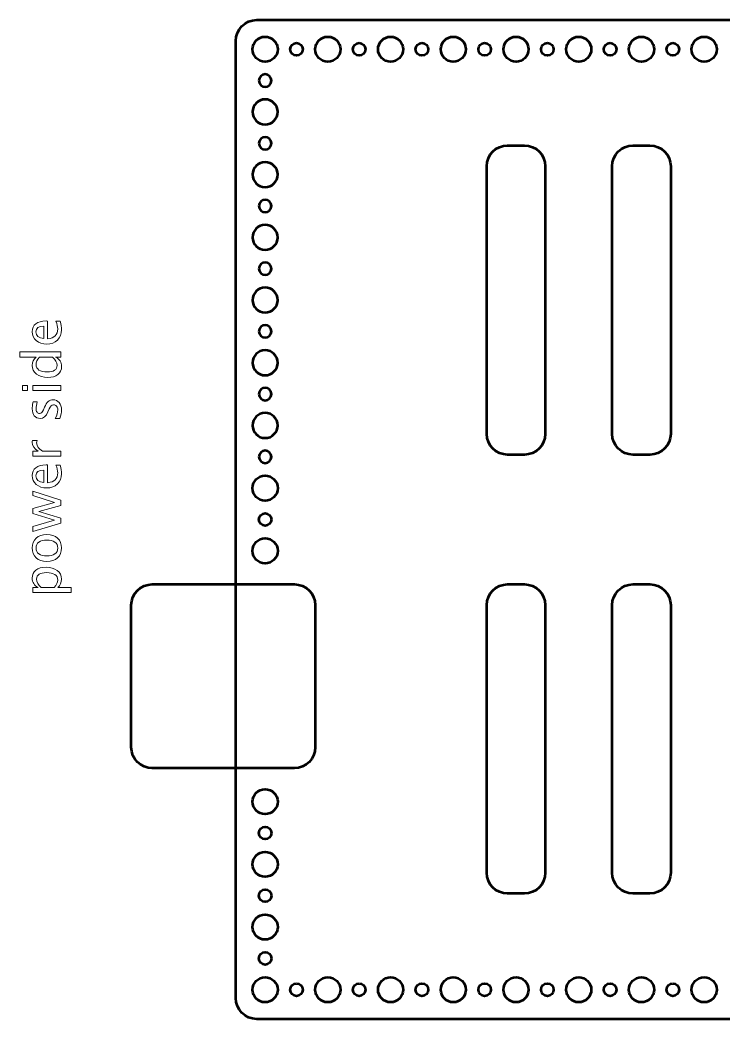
# Model space of a CAD drawing. Header units: centimetres. Extents: x -69 to 69, y -115 to 104.
# Drawn here: x 23.39 to 40.2, y -56.95 to -33.05 of the extents above; entities that cross this region are included whole.
import ezdxf

# ---------------------------------------------------------------- set-up
doc = ezdxf.new("R2010")
doc.units = ezdxf.units.CM
doc.header["$MEASUREMENT"] = 0
doc.layers.add('Layer 1', color=7, linetype='Continuous')

msp = doc.modelspace()

# ---------------------------------------------------------------- linework, layer by layer
at = {"layer": 'Layer 1', "lineweight": 53}
for centre, major_axis in [((29.24999, -33.75001), (0, 0.30001)), ((30.74999, -33.75001), (0, 0.30001)), ((32.24999, -33.75001), (0, 0.30001)), ((33.74999, -33.75001), (0, 0.30001)), ((35.24999, -33.75001), (0, 0.30001)), ((36.74999, -33.75001), (0, 0.30001)), ((38.24999, -33.75001), (0, 0.30001)), ((39.74999, -33.75001), (0, 0.30001)), ((30, -33.75), (0, 0.15)), ((31.5, -33.75), (0, 0.15)), ((33, -33.75), (0, 0.15)), ((34.5, -33.75), (0, 0.15)), ((36, -33.75), (0, 0.15)), ((37.5, -33.75), (0, 0.15)), ((39, -33.75), (0, 0.15)), ((29.24999, -56.25001), (0, 0.30001)), ((30, -56.25), (0, 0.15)), ((30.74999, -56.25001), (0, 0.30001)), ((31.5, -56.25), (0, 0.15)), ((32.24999, -56.25001), (0, 0.30001)), ((33, -56.25), (0, 0.15)), ((33.74999, -56.25001), (0, 0.30001)), ((34.5, -56.25), (0, 0.15)), ((35.24999, -56.25001), (0, 0.30001)), ((36, -56.25), (0, 0.15)), ((36.74999, -56.25001), (0, 0.30001)), ((37.5, -56.25), (0, 0.15)), ((38.24999, -56.25001), (0, 0.30001)), ((39, -56.25), (0, 0.15)), ((39.74999, -56.25001), (0, 0.30001))]:
    msp.add_ellipse(centre, major_axis=major_axis, ratio=1, dxfattribs=at)
for points, knots in [([(61.45, -56.45), (61.45, -56.45), (61.45, -33.55), (61.45, -33.55), (61.45, -33.55), (61.45, -33.27386), (61.22614, -33.05), (60.95, -33.05), (60.95, -33.05), (60.95, -33.05), (29.05, -33.05), (29.05, -33.05), (29.05, -33.05), (28.77386, -33.05), (28.55, -33.27386), (28.55, -33.55), (28.55, -33.55), (28.55, -33.55), (28.55, -56.45), (28.55, -56.45), (28.55, -56.45), (28.55, -56.72614), (28.77386, -56.95), (29.05, -56.95), (29.05, -56.95), (29.05, -56.95), (60.95, -56.95), (60.95, -56.95), (60.95, -56.95), (61.22614, -56.95), (61.45, -56.72614), (61.45, -56.45)], [0, 0, 0, 0, 0.11111111, 0.11111111, 0.11111111, 0.11111111, 0.22222222, 0.22222222, 0.22222222, 0.22222222, 0.33333333, 0.33333333, 0.33333333, 0.33333333, 0.44444444, 0.44444444, 0.44444444, 0.44444444, 0.55555556, 0.55555556, 0.55555556, 0.55555556, 0.66666667, 0.66666667, 0.66666667, 0.66666667, 0.77777778, 0.77777778, 0.77777778, 0.77777778, 1, 1, 1, 1]), ([(29.1, -34.5), (29.1, -34.41716), (29.16716, -34.35), (29.25, -34.35), (29.25, -34.35), (29.33284, -34.35), (29.4, -34.41716), (29.4, -34.5), (29.4, -34.5), (29.4, -34.58284), (29.33284, -34.65), (29.25, -34.65), (29.25, -34.65), (29.16716, -34.65), (29.1, -34.58284), (29.1, -34.5)], [0, 0, 0, 0, 0.2, 0.2, 0.2, 0.2, 0.4, 0.4, 0.4, 0.4, 0.6, 0.6, 0.6, 0.6, 1, 1, 1, 1]), ([(28.95, -35.25), (28.95, -35.08431), (29.08431, -34.95), (29.25, -34.95), (29.25, -34.95), (29.41569, -34.95), (29.55, -35.08431), (29.55, -35.25), (29.55, -35.25), (29.55, -35.41569), (29.41569, -35.55), (29.25, -35.55), (29.25, -35.55), (29.08431, -35.55), (28.95, -35.41569), (28.95, -35.25)], [0, 0, 0, 0, 0.2, 0.2, 0.2, 0.2, 0.4, 0.4, 0.4, 0.4, 0.6, 0.6, 0.6, 0.6, 1, 1, 1, 1]), ([(29.1, -36), (29.1, -35.91716), (29.16716, -35.85), (29.25, -35.85), (29.25, -35.85), (29.33284, -35.85), (29.4, -35.91716), (29.4, -36), (29.4, -36), (29.4, -36.08284), (29.33284, -36.15), (29.25, -36.15), (29.25, -36.15), (29.16716, -36.15), (29.1, -36.08284), (29.1, -36)], [0, 0, 0, 0, 0.2, 0.2, 0.2, 0.2, 0.4, 0.4, 0.4, 0.4, 0.6, 0.6, 0.6, 0.6, 1, 1, 1, 1]), ([(35.95, -42.95), (35.95, -42.95), (35.95, -36.55), (35.95, -36.55), (35.95, -36.55), (35.95, -36.27386), (35.72614, -36.05), (35.45, -36.05), (35.45, -36.05), (35.45, -36.05), (35.05, -36.05), (35.05, -36.05), (35.05, -36.05), (34.77386, -36.05), (34.55, -36.27386), (34.55, -36.55), (34.55, -36.55), (34.55, -36.55), (34.55, -42.95), (34.55, -42.95), (34.55, -42.95), (34.55, -43.22614), (34.77386, -43.45), (35.05, -43.45), (35.05, -43.45), (35.05, -43.45), (35.45, -43.45), (35.45, -43.45), (35.45, -43.45), (35.72614, -43.45), (35.95, -43.22614), (35.95, -42.95)], [0, 0, 0, 0, 0.11111111, 0.11111111, 0.11111111, 0.11111111, 0.22222222, 0.22222222, 0.22222222, 0.22222222, 0.33333333, 0.33333333, 0.33333333, 0.33333333, 0.44444444, 0.44444444, 0.44444444, 0.44444444, 0.55555556, 0.55555556, 0.55555556, 0.55555556, 0.66666667, 0.66666667, 0.66666667, 0.66666667, 0.77777778, 0.77777778, 0.77777778, 0.77777778, 1, 1, 1, 1]), ([(38.95, -42.95), (38.95, -42.95), (38.95, -36.55), (38.95, -36.55), (38.95, -36.55), (38.95, -36.27386), (38.72614, -36.05), (38.45, -36.05), (38.45, -36.05), (38.45, -36.05), (38.05, -36.05), (38.05, -36.05), (38.05, -36.05), (37.77386, -36.05), (37.55, -36.27386), (37.55, -36.55), (37.55, -36.55), (37.55, -36.55), (37.55, -42.95), (37.55, -42.95), (37.55, -42.95), (37.55, -43.22614), (37.77386, -43.45), (38.05, -43.45), (38.05, -43.45), (38.05, -43.45), (38.45, -43.45), (38.45, -43.45), (38.45, -43.45), (38.72614, -43.45), (38.95, -43.22614), (38.95, -42.95)], [0, 0, 0, 0, 0.11111111, 0.11111111, 0.11111111, 0.11111111, 0.22222222, 0.22222222, 0.22222222, 0.22222222, 0.33333333, 0.33333333, 0.33333333, 0.33333333, 0.44444444, 0.44444444, 0.44444444, 0.44444444, 0.55555556, 0.55555556, 0.55555556, 0.55555556, 0.66666667, 0.66666667, 0.66666667, 0.66666667, 0.77777778, 0.77777778, 0.77777778, 0.77777778, 1, 1, 1, 1]), ([(28.95, -36.75), (28.95, -36.58431), (29.08431, -36.45), (29.25, -36.45), (29.25, -36.45), (29.41569, -36.45), (29.55, -36.58431), (29.55, -36.75), (29.55, -36.75), (29.55, -36.91569), (29.41569, -37.05), (29.25, -37.05), (29.25, -37.05), (29.08431, -37.05), (28.95, -36.91569), (28.95, -36.75)], [0, 0, 0, 0, 0.2, 0.2, 0.2, 0.2, 0.4, 0.4, 0.4, 0.4, 0.6, 0.6, 0.6, 0.6, 1, 1, 1, 1]), ([(29.1, -37.5), (29.1, -37.41716), (29.16716, -37.35), (29.25, -37.35), (29.25, -37.35), (29.33284, -37.35), (29.4, -37.41716), (29.4, -37.5), (29.4, -37.5), (29.4, -37.58284), (29.33284, -37.65), (29.25, -37.65), (29.25, -37.65), (29.16716, -37.65), (29.1, -37.58284), (29.1, -37.5)], [0, 0, 0, 0, 0.2, 0.2, 0.2, 0.2, 0.4, 0.4, 0.4, 0.4, 0.6, 0.6, 0.6, 0.6, 1, 1, 1, 1]), ([(28.95, -38.25), (28.95, -38.08431), (29.08431, -37.95), (29.25, -37.95), (29.25, -37.95), (29.41569, -37.95), (29.55, -38.08431), (29.55, -38.25), (29.55, -38.25), (29.55, -38.41569), (29.41569, -38.55), (29.25, -38.55), (29.25, -38.55), (29.08431, -38.55), (28.95, -38.41569), (28.95, -38.25)], [0, 0, 0, 0, 0.2, 0.2, 0.2, 0.2, 0.4, 0.4, 0.4, 0.4, 0.6, 0.6, 0.6, 0.6, 1, 1, 1, 1]), ([(29.1, -39), (29.1, -38.91716), (29.16716, -38.85), (29.25, -38.85), (29.25, -38.85), (29.33284, -38.85), (29.4, -38.91716), (29.4, -39), (29.4, -39), (29.4, -39.08284), (29.33284, -39.15), (29.25, -39.15), (29.25, -39.15), (29.16716, -39.15), (29.1, -39.08284), (29.1, -39)], [0, 0, 0, 0, 0.2, 0.2, 0.2, 0.2, 0.4, 0.4, 0.4, 0.4, 0.6, 0.6, 0.6, 0.6, 1, 1, 1, 1]), ([(28.95, -39.75), (28.95, -39.58431), (29.08431, -39.45), (29.25, -39.45), (29.25, -39.45), (29.41569, -39.45), (29.55, -39.58431), (29.55, -39.75), (29.55, -39.75), (29.55, -39.91569), (29.41569, -40.05), (29.25, -40.05), (29.25, -40.05), (29.08431, -40.05), (28.95, -39.91569), (28.95, -39.75)], [0, 0, 0, 0, 0.2, 0.2, 0.2, 0.2, 0.4, 0.4, 0.4, 0.4, 0.6, 0.6, 0.6, 0.6, 1, 1, 1, 1]), ([(29.1, -40.5), (29.1, -40.41716), (29.16716, -40.35), (29.25, -40.35), (29.25, -40.35), (29.33284, -40.35), (29.4, -40.41716), (29.4, -40.5), (29.4, -40.5), (29.4, -40.58284), (29.33284, -40.65), (29.25, -40.65), (29.25, -40.65), (29.16716, -40.65), (29.1, -40.58284), (29.1, -40.5)], [0, 0, 0, 0, 0.2, 0.2, 0.2, 0.2, 0.4, 0.4, 0.4, 0.4, 0.6, 0.6, 0.6, 0.6, 1, 1, 1, 1]), ([(28.95, -41.25), (28.95, -41.08431), (29.08431, -40.95), (29.25, -40.95), (29.25, -40.95), (29.41569, -40.95), (29.55, -41.08431), (29.55, -41.25), (29.55, -41.25), (29.55, -41.41569), (29.41569, -41.55), (29.25, -41.55), (29.25, -41.55), (29.08431, -41.55), (28.95, -41.41569), (28.95, -41.25)], [0, 0, 0, 0, 0.2, 0.2, 0.2, 0.2, 0.4, 0.4, 0.4, 0.4, 0.6, 0.6, 0.6, 0.6, 1, 1, 1, 1]), ([(29.1, -42), (29.1, -41.91716), (29.16716, -41.85), (29.25, -41.85), (29.25, -41.85), (29.33284, -41.85), (29.4, -41.91716), (29.4, -42), (29.4, -42), (29.4, -42.08284), (29.33284, -42.15), (29.25, -42.15), (29.25, -42.15), (29.16716, -42.15), (29.1, -42.08284), (29.1, -42)], [0, 0, 0, 0, 0.2, 0.2, 0.2, 0.2, 0.4, 0.4, 0.4, 0.4, 0.6, 0.6, 0.6, 0.6, 1, 1, 1, 1]), ([(28.95, -42.75), (28.95, -42.58431), (29.08431, -42.45), (29.25, -42.45), (29.25, -42.45), (29.41569, -42.45), (29.55, -42.58431), (29.55, -42.75), (29.55, -42.75), (29.55, -42.91569), (29.41569, -43.05), (29.25, -43.05), (29.25, -43.05), (29.08431, -43.05), (28.95, -42.91569), (28.95, -42.75)], [0, 0, 0, 0, 0.2, 0.2, 0.2, 0.2, 0.4, 0.4, 0.4, 0.4, 0.6, 0.6, 0.6, 0.6, 1, 1, 1, 1]), ([(29.1, -43.5), (29.1, -43.41716), (29.16716, -43.35), (29.25, -43.35), (29.25, -43.35), (29.33284, -43.35), (29.4, -43.41716), (29.4, -43.5), (29.4, -43.5), (29.4, -43.58284), (29.33284, -43.65), (29.25, -43.65), (29.25, -43.65), (29.16716, -43.65), (29.1, -43.58284), (29.1, -43.5)], [0, 0, 0, 0, 0.2, 0.2, 0.2, 0.2, 0.4, 0.4, 0.4, 0.4, 0.6, 0.6, 0.6, 0.6, 1, 1, 1, 1]), ([(29.55, -44.25), (29.55, -44.08431), (29.41569, -43.95), (29.25, -43.95), (29.25, -43.95), (29.08431, -43.95), (28.95, -44.08431), (28.95, -44.25), (28.95, -44.25), (28.95, -44.41569), (29.08431, -44.55), (29.25, -44.55), (29.25, -44.55), (29.41569, -44.55), (29.55, -44.41569), (29.55, -44.25)], [0, 0, 0, 0, 0.2, 0.2, 0.2, 0.2, 0.4, 0.4, 0.4, 0.4, 0.6, 0.6, 0.6, 0.6, 1, 1, 1, 1]), ([(29.4, -45), (29.4, -44.91716), (29.33284, -44.85), (29.25, -44.85), (29.25, -44.85), (29.16716, -44.85), (29.1, -44.91716), (29.1, -45), (29.1, -45), (29.1, -45.08284), (29.16716, -45.15), (29.25, -45.15), (29.25, -45.15), (29.33284, -45.15), (29.4, -45.08284), (29.4, -45)], [0, 0, 0, 0, 0.2, 0.2, 0.2, 0.2, 0.4, 0.4, 0.4, 0.4, 0.6, 0.6, 0.6, 0.6, 1, 1, 1, 1]), ([(29.55, -45.75), (29.55, -45.58431), (29.41569, -45.45), (29.25, -45.45), (29.25, -45.45), (29.08431, -45.45), (28.95, -45.58431), (28.95, -45.75), (28.95, -45.75), (28.95, -45.91569), (29.08431, -46.05), (29.25, -46.05), (29.25, -46.05), (29.41569, -46.05), (29.55, -45.91569), (29.55, -45.75)], [0, 0, 0, 0, 0.2, 0.2, 0.2, 0.2, 0.4, 0.4, 0.4, 0.4, 0.6, 0.6, 0.6, 0.6, 1, 1, 1, 1]), ([(30.45, -50.45), (30.45, -50.45), (30.45, -47.05), (30.45, -47.05), (30.45, -47.05), (30.45, -46.77386), (30.22614, -46.55), (29.95, -46.55), (29.95, -46.55), (29.95, -46.55), (26.55, -46.55), (26.55, -46.55), (26.55, -46.55), (26.27386, -46.55), (26.05, -46.77386), (26.05, -47.05), (26.05, -47.05), (26.05, -47.05), (26.05, -50.45), (26.05, -50.45), (26.05, -50.45), (26.05, -50.72614), (26.27386, -50.95), (26.55, -50.95), (26.55, -50.95), (26.55, -50.95), (29.95, -50.95), (29.95, -50.95), (29.95, -50.95), (30.22614, -50.95), (30.45, -50.72614), (30.45, -50.45)], [0, 0, 0, 0, 0.11111111, 0.11111111, 0.11111111, 0.11111111, 0.22222222, 0.22222222, 0.22222222, 0.22222222, 0.33333333, 0.33333333, 0.33333333, 0.33333333, 0.44444444, 0.44444444, 0.44444444, 0.44444444, 0.55555556, 0.55555556, 0.55555556, 0.55555556, 0.66666667, 0.66666667, 0.66666667, 0.66666667, 0.77777778, 0.77777778, 0.77777778, 0.77777778, 1, 1, 1, 1]), ([(35.95, -53.45), (35.95, -53.45), (35.95, -47.05), (35.95, -47.05), (35.95, -47.05), (35.95, -46.77386), (35.72614, -46.55), (35.45, -46.55), (35.45, -46.55), (35.45, -46.55), (35.05, -46.55), (35.05, -46.55), (35.05, -46.55), (34.77386, -46.55), (34.55, -46.77386), (34.55, -47.05), (34.55, -47.05), (34.55, -47.05), (34.55, -53.45), (34.55, -53.45), (34.55, -53.45), (34.55, -53.72614), (34.77386, -53.95), (35.05, -53.95), (35.05, -53.95), (35.05, -53.95), (35.45, -53.95), (35.45, -53.95), (35.45, -53.95), (35.72614, -53.95), (35.95, -53.72614), (35.95, -53.45)], [0, 0, 0, 0, 0.11111111, 0.11111111, 0.11111111, 0.11111111, 0.22222222, 0.22222222, 0.22222222, 0.22222222, 0.33333333, 0.33333333, 0.33333333, 0.33333333, 0.44444444, 0.44444444, 0.44444444, 0.44444444, 0.55555556, 0.55555556, 0.55555556, 0.55555556, 0.66666667, 0.66666667, 0.66666667, 0.66666667, 0.77777778, 0.77777778, 0.77777778, 0.77777778, 1, 1, 1, 1]), ([(38.95, -53.45), (38.95, -53.45), (38.95, -47.05), (38.95, -47.05), (38.95, -47.05), (38.95, -46.77386), (38.72614, -46.55), (38.45, -46.55), (38.45, -46.55), (38.45, -46.55), (38.05, -46.55), (38.05, -46.55), (38.05, -46.55), (37.77386, -46.55), (37.55, -46.77386), (37.55, -47.05), (37.55, -47.05), (37.55, -47.05), (37.55, -53.45), (37.55, -53.45), (37.55, -53.45), (37.55, -53.72614), (37.77386, -53.95), (38.05, -53.95), (38.05, -53.95), (38.05, -53.95), (38.45, -53.95), (38.45, -53.95), (38.45, -53.95), (38.72614, -53.95), (38.95, -53.72614), (38.95, -53.45)], [0, 0, 0, 0, 0.11111111, 0.11111111, 0.11111111, 0.11111111, 0.22222222, 0.22222222, 0.22222222, 0.22222222, 0.33333333, 0.33333333, 0.33333333, 0.33333333, 0.44444444, 0.44444444, 0.44444444, 0.44444444, 0.55555556, 0.55555556, 0.55555556, 0.55555556, 0.66666667, 0.66666667, 0.66666667, 0.66666667, 0.77777778, 0.77777778, 0.77777778, 0.77777778, 1, 1, 1, 1]), ([(29.55, -51.75), (29.55, -51.58431), (29.41569, -51.45), (29.25, -51.45), (29.25, -51.45), (29.08431, -51.45), (28.95, -51.58431), (28.95, -51.75), (28.95, -51.75), (28.95, -51.91569), (29.08431, -52.05), (29.25, -52.05), (29.25, -52.05), (29.41569, -52.05), (29.55, -51.91569), (29.55, -51.75)], [0, 0, 0, 0, 0.2, 0.2, 0.2, 0.2, 0.4, 0.4, 0.4, 0.4, 0.6, 0.6, 0.6, 0.6, 1, 1, 1, 1]), ([(29.4, -52.5), (29.4, -52.41716), (29.33284, -52.35), (29.25, -52.35), (29.25, -52.35), (29.16716, -52.35), (29.1, -52.41716), (29.1, -52.5), (29.1, -52.5), (29.1, -52.58284), (29.16716, -52.65), (29.25, -52.65), (29.25, -52.65), (29.33284, -52.65), (29.4, -52.58284), (29.4, -52.5)], [0, 0, 0, 0, 0.2, 0.2, 0.2, 0.2, 0.4, 0.4, 0.4, 0.4, 0.6, 0.6, 0.6, 0.6, 1, 1, 1, 1]), ([(29.55, -53.25), (29.55, -53.08431), (29.41569, -52.95), (29.25, -52.95), (29.25, -52.95), (29.08431, -52.95), (28.95, -53.08431), (28.95, -53.25), (28.95, -53.25), (28.95, -53.41569), (29.08431, -53.55), (29.25, -53.55), (29.25, -53.55), (29.41569, -53.55), (29.55, -53.41569), (29.55, -53.25)], [0, 0, 0, 0, 0.2, 0.2, 0.2, 0.2, 0.4, 0.4, 0.4, 0.4, 0.6, 0.6, 0.6, 0.6, 1, 1, 1, 1]), ([(29.4, -54), (29.4, -53.91716), (29.33284, -53.85), (29.25, -53.85), (29.25, -53.85), (29.16716, -53.85), (29.1, -53.91716), (29.1, -54), (29.1, -54), (29.1, -54.08284), (29.16716, -54.15), (29.25, -54.15), (29.25, -54.15), (29.33284, -54.15), (29.4, -54.08284), (29.4, -54)], [0, 0, 0, 0, 0.2, 0.2, 0.2, 0.2, 0.4, 0.4, 0.4, 0.4, 0.6, 0.6, 0.6, 0.6, 1, 1, 1, 1]), ([(29.55, -54.75), (29.55, -54.58431), (29.41569, -54.45), (29.25, -54.45), (29.25, -54.45), (29.08431, -54.45), (28.95, -54.58431), (28.95, -54.75), (28.95, -54.75), (28.95, -54.91569), (29.08431, -55.05), (29.25, -55.05), (29.25, -55.05), (29.41569, -55.05), (29.55, -54.91569), (29.55, -54.75)], [0, 0, 0, 0, 0.2, 0.2, 0.2, 0.2, 0.4, 0.4, 0.4, 0.4, 0.6, 0.6, 0.6, 0.6, 1, 1, 1, 1]), ([(29.4, -55.5), (29.4, -55.41716), (29.33284, -55.35), (29.25, -55.35), (29.25, -55.35), (29.16716, -55.35), (29.1, -55.41716), (29.1, -55.5), (29.1, -55.5), (29.1, -55.58284), (29.16716, -55.65), (29.25, -55.65), (29.25, -55.65), (29.33284, -55.65), (29.4, -55.58284), (29.4, -55.5)], [0, 0, 0, 0, 0.2, 0.2, 0.2, 0.2, 0.4, 0.4, 0.4, 0.4, 0.6, 0.6, 0.6, 0.6, 1, 1, 1, 1])]:
    msp.add_open_spline(points, degree=3, knots=knots, dxfattribs=at)
at = {"layer": 'Layer 1', "color": 5, "lineweight": 9}
for points, knots in [([(24.34544, -40.25421), (24.36999, -40.33612), (24.38227, -40.40619), (24.38227, -40.46461), (24.38227, -40.46461), (24.38227, -40.5643), (24.34925, -40.64537), (24.28342, -40.70781), (24.28342, -40.70781), (24.21759, -40.77025), (24.13229, -40.80158), (24.0273, -40.80158), (24.0273, -40.80158), (23.92549, -40.80158), (23.84188, -40.77406), (23.77648, -40.71882), (23.77648, -40.71882), (23.71129, -40.66357), (23.67869, -40.59288), (23.67869, -40.50673), (23.67869, -40.50673), (23.67869, -40.42524), (23.70769, -40.36216), (23.76568, -40.31771), (23.76568, -40.31771), (23.82368, -40.27326), (23.90581, -40.25103), (24.01228, -40.25103), (24.01228, -40.25103), (24.01228, -40.25103), (24.04953, -40.25167), (24.04953, -40.25167), (24.04953, -40.25167), (24.04953, -40.25167), (24.04953, -40.67712), (24.04953, -40.67712), (24.04953, -40.67712), (24.2104, -40.65934), (24.29083, -40.58081), (24.29083, -40.44175), (24.29083, -40.44175), (24.29083, -40.39073), (24.27644, -40.32829), (24.24765, -40.25421), (24.24765, -40.25421), (24.24765, -40.25421), (24.34544, -40.25421), (24.34544, -40.25421)], [0, 0, 0, 0, 0.07692308, 0.07692308, 0.07692308, 0.07692308, 0.15384615, 0.15384615, 0.15384615, 0.15384615, 0.23076923, 0.23076923, 0.23076923, 0.23076923, 0.30769231, 0.30769231, 0.30769231, 0.30769231, 0.38461538, 0.38461538, 0.38461538, 0.38461538, 0.46153846, 0.46153846, 0.46153846, 0.46153846, 0.53846154, 0.53846154, 0.53846154, 0.53846154, 0.61538462, 0.61538462, 0.61538462, 0.61538462, 0.69230769, 0.69230769, 0.69230769, 0.69230769, 0.76923077, 0.76923077, 0.76923077, 0.76923077, 0.84615385, 0.84615385, 0.84615385, 0.84615385, 1, 1, 1, 1]), ([(23.95809, -40.67077), (23.95809, -40.67077), (23.95809, -40.37359), (23.95809, -40.37359), (23.95809, -40.37359), (23.83278, -40.37359), (23.77013, -40.42037), (23.77013, -40.51371), (23.77013, -40.51371), (23.77013, -40.60769), (23.83278, -40.65997), (23.95809, -40.67077)], [0, 0, 0, 0, 0.25, 0.25, 0.25, 0.25, 0.5, 0.5, 0.5, 0.5, 1, 1, 1, 1]), ([(24.36703, -41.11442), (24.36703, -41.11442), (24.24066, -41.11442), (24.24066, -41.11442), (24.24066, -41.11442), (24.33507, -41.16416), (24.38227, -41.23909), (24.38227, -41.33921), (24.38227, -41.33921), (24.38227, -41.42049), (24.35285, -41.48441), (24.29379, -41.53098), (24.29379, -41.53098), (24.23474, -41.57755), (24.15409, -41.60083), (24.05186, -41.60083), (24.05186, -41.60083), (23.9401, -41.60083), (23.85014, -41.57437), (23.78198, -41.52167), (23.78198, -41.52167), (23.71404, -41.46875), (23.67996, -41.39932), (23.67996, -41.31317), (23.67996, -41.31317), (23.67996, -41.23338), (23.71044, -41.16691), (23.77161, -41.11442), (23.77161, -41.11442), (23.77161, -41.11442), (23.38786, -41.11442), (23.38786, -41.11442), (23.38786, -41.11442), (23.38786, -41.11442), (23.38786, -40.9925), (23.38786, -40.9925), (23.38786, -40.9925), (23.38786, -40.9925), (24.36703, -40.9925), (24.36703, -40.9925), (24.36703, -40.9925), (24.36703, -40.9925), (24.36703, -41.11442), (24.36703, -41.11442)], [0, 0, 0, 0, 0.08333333, 0.08333333, 0.08333333, 0.08333333, 0.16666667, 0.16666667, 0.16666667, 0.16666667, 0.25, 0.25, 0.25, 0.25, 0.33333333, 0.33333333, 0.33333333, 0.33333333, 0.41666667, 0.41666667, 0.41666667, 0.41666667, 0.5, 0.5, 0.5, 0.5, 0.58333333, 0.58333333, 0.58333333, 0.58333333, 0.66666667, 0.66666667, 0.66666667, 0.66666667, 0.75, 0.75, 0.75, 0.75, 0.83333333, 0.83333333, 0.83333333, 0.83333333, 1, 1, 1, 1]), ([(23.85501, -41.11442), (23.79934, -41.17771), (23.7714, -41.23761), (23.7714, -41.29434), (23.7714, -41.29434), (23.7714, -41.35022), (23.79468, -41.3934), (23.84146, -41.42409), (23.84146, -41.42409), (23.88803, -41.45478), (23.95407, -41.47002), (24.03958, -41.47002), (24.03958, -41.47002), (24.19685, -41.47002), (24.27559, -41.41795), (24.27559, -41.3136), (24.27559, -41.3136), (24.27559, -41.24586), (24.23855, -41.1794), (24.16468, -41.11442), (24.16468, -41.11442), (24.16468, -41.11442), (23.85501, -41.11442), (23.85501, -41.11442)], [0, 0, 0, 0, 0.14285714, 0.14285714, 0.14285714, 0.14285714, 0.28571429, 0.28571429, 0.28571429, 0.28571429, 0.42857143, 0.42857143, 0.42857143, 0.42857143, 0.57142857, 0.57142857, 0.57142857, 0.57142857, 0.71428571, 0.71428571, 0.71428571, 0.71428571, 1, 1, 1, 1]), ([(23.57074, -41.91452), (23.57074, -41.91452), (23.44882, -41.91452), (23.44882, -41.91452), (23.44882, -41.91452), (23.44882, -41.91452), (23.44882, -41.7926), (23.44882, -41.7926), (23.44882, -41.7926), (23.44882, -41.7926), (23.57074, -41.7926), (23.57074, -41.7926), (23.57074, -41.7926), (23.57074, -41.7926), (23.57074, -41.91452), (23.57074, -41.91452)], [0, 0, 0, 0, 0.2, 0.2, 0.2, 0.2, 0.4, 0.4, 0.4, 0.4, 0.6, 0.6, 0.6, 0.6, 1, 1, 1, 1]), ([(24.36703, -41.91452), (24.36703, -41.91452), (23.69393, -41.91452), (23.69393, -41.91452), (23.69393, -41.91452), (23.69393, -41.91452), (23.69393, -41.7926), (23.69393, -41.7926), (23.69393, -41.7926), (23.69393, -41.7926), (24.36703, -41.7926), (24.36703, -41.7926), (24.36703, -41.7926), (24.36703, -41.7926), (24.36703, -41.91452), (24.36703, -41.91452)], [0, 0, 0, 0, 0.2, 0.2, 0.2, 0.2, 0.4, 0.4, 0.4, 0.4, 0.6, 0.6, 0.6, 0.6, 1, 1, 1, 1]), ([(24.3429, -42.58614), (24.3429, -42.58614), (24.23114, -42.58614), (24.23114, -42.58614), (24.23114, -42.58614), (24.27093, -42.50634), (24.29083, -42.43713), (24.29083, -42.37807), (24.29083, -42.37807), (24.29083, -42.34293), (24.2813, -42.31372), (24.26225, -42.29065), (24.26225, -42.29065), (24.24342, -42.26758), (24.21971, -42.25594), (24.19113, -42.25594), (24.19113, -42.25594), (24.14944, -42.25594), (24.11493, -42.28832), (24.08763, -42.35309), (24.08763, -42.35309), (24.08763, -42.35309), (24.05736, -42.42443), (24.05736, -42.42443), (24.05736, -42.42443), (24.01376, -42.52962), (23.95068, -42.58233), (23.86877, -42.58233), (23.86877, -42.58233), (23.81013, -42.58233), (23.76399, -42.56159), (23.73034, -42.5201), (23.73034, -42.5201), (23.69668, -42.47861), (23.67996, -42.42167), (23.67996, -42.3495), (23.67996, -42.3495), (23.67996, -42.31203), (23.68504, -42.26546), (23.69541, -42.21022), (23.69541, -42.21022), (23.69541, -42.21022), (23.70028, -42.18482), (23.70028, -42.18482), (23.70028, -42.18482), (23.70028, -42.18482), (23.80188, -42.18482), (23.80188, -42.18482), (23.80188, -42.18482), (23.78156, -42.25276), (23.7714, -42.30695), (23.7714, -42.34738), (23.7714, -42.34738), (23.7714, -42.38294), (23.77923, -42.41109), (23.79468, -42.43247), (23.79468, -42.43247), (23.81013, -42.45364), (23.83088, -42.46422), (23.85691, -42.46422), (23.85691, -42.46422), (23.89353, -42.46422), (23.92465, -42.43459), (23.94983, -42.37511), (23.94983, -42.37511), (23.94983, -42.37511), (23.9746, -42.31648), (23.9746, -42.31648), (23.9746, -42.31648), (24.00254, -42.25001), (24.03217, -42.20302), (24.06329, -42.17551), (24.06329, -42.17551), (24.0944, -42.14778), (24.13335, -42.13402), (24.17992, -42.13402), (24.17992, -42.13402), (24.23897, -42.13402), (24.28744, -42.1573), (24.32533, -42.20408), (24.32533, -42.20408), (24.36322, -42.25065), (24.38227, -42.31034), (24.38227, -42.38294), (24.38227, -42.38294), (24.38227, -42.43882), (24.36915, -42.50634), (24.3429, -42.58614)], [0, 0, 0, 0, 0.04347826, 0.04347826, 0.04347826, 0.04347826, 0.08695652, 0.08695652, 0.08695652, 0.08695652, 0.13043478, 0.13043478, 0.13043478, 0.13043478, 0.17391304, 0.17391304, 0.17391304, 0.17391304, 0.2173913, 0.2173913, 0.2173913, 0.2173913, 0.26086957, 0.26086957, 0.26086957, 0.26086957, 0.30434783, 0.30434783, 0.30434783, 0.30434783, 0.34782609, 0.34782609, 0.34782609, 0.34782609, 0.39130435, 0.39130435, 0.39130435, 0.39130435, 0.43478261, 0.43478261, 0.43478261, 0.43478261, 0.47826087, 0.47826087, 0.47826087, 0.47826087, 0.52173913, 0.52173913, 0.52173913, 0.52173913, 0.56521739, 0.56521739, 0.56521739, 0.56521739, 0.60869565, 0.60869565, 0.60869565, 0.60869565, 0.65217391, 0.65217391, 0.65217391, 0.65217391, 0.69565217, 0.69565217, 0.69565217, 0.69565217, 0.73913043, 0.73913043, 0.73913043, 0.73913043, 0.7826087, 0.7826087, 0.7826087, 0.7826087, 0.82608696, 0.82608696, 0.82608696, 0.82608696, 0.86956522, 0.86956522, 0.86956522, 0.86956522, 0.91304348, 0.91304348, 0.91304348, 0.91304348, 1, 1, 1, 1]), ([(24.36703, -43.48339), (24.36703, -43.48339), (23.69393, -43.48339), (23.69393, -43.48339), (23.69393, -43.48339), (23.69393, -43.48339), (23.69393, -43.36147), (23.69393, -43.36147), (23.69393, -43.36147), (23.69393, -43.36147), (23.82114, -43.36147), (23.82114, -43.36147), (23.82114, -43.36147), (23.72695, -43.313), (23.67996, -43.24272), (23.67996, -43.15044), (23.67996, -43.15044), (23.67996, -43.13795), (23.68102, -43.12483), (23.68313, -43.11128), (23.68313, -43.11128), (23.68313, -43.11128), (23.79722, -43.11128), (23.79722, -43.11128), (23.79722, -43.11128), (23.79024, -43.13245), (23.78664, -43.15107), (23.78664, -43.16716), (23.78664, -43.16716), (23.78664, -43.24463), (23.83236, -43.3094), (23.92401, -43.36147), (23.92401, -43.36147), (23.92401, -43.36147), (24.36703, -43.36147), (24.36703, -43.36147), (24.36703, -43.36147), (24.36703, -43.36147), (24.36703, -43.48339), (24.36703, -43.48339)], [0, 0, 0, 0, 0.09090909, 0.09090909, 0.09090909, 0.09090909, 0.18181818, 0.18181818, 0.18181818, 0.18181818, 0.27272727, 0.27272727, 0.27272727, 0.27272727, 0.36363636, 0.36363636, 0.36363636, 0.36363636, 0.45454545, 0.45454545, 0.45454545, 0.45454545, 0.54545455, 0.54545455, 0.54545455, 0.54545455, 0.63636364, 0.63636364, 0.63636364, 0.63636364, 0.72727273, 0.72727273, 0.72727273, 0.72727273, 0.81818182, 0.81818182, 0.81818182, 0.81818182, 1, 1, 1, 1]), ([(24.34544, -43.69696), (24.36999, -43.77887), (24.38227, -43.84894), (24.38227, -43.90736), (24.38227, -43.90736), (24.38227, -44.00705), (24.34925, -44.08812), (24.28342, -44.15056), (24.28342, -44.15056), (24.21759, -44.213), (24.13229, -44.24433), (24.0273, -44.24433), (24.0273, -44.24433), (23.92549, -44.24433), (23.84188, -44.21681), (23.77648, -44.16157), (23.77648, -44.16157), (23.71129, -44.10632), (23.67869, -44.03563), (23.67869, -43.94948), (23.67869, -43.94948), (23.67869, -43.86799), (23.70769, -43.80491), (23.76568, -43.76046), (23.76568, -43.76046), (23.82368, -43.71601), (23.90581, -43.69378), (24.01228, -43.69378), (24.01228, -43.69378), (24.01228, -43.69378), (24.04953, -43.69442), (24.04953, -43.69442), (24.04953, -43.69442), (24.04953, -43.69442), (24.04953, -44.11987), (24.04953, -44.11987), (24.04953, -44.11987), (24.2104, -44.10209), (24.29083, -44.02356), (24.29083, -43.8845), (24.29083, -43.8845), (24.29083, -43.83348), (24.27644, -43.77104), (24.24765, -43.69696), (24.24765, -43.69696), (24.24765, -43.69696), (24.34544, -43.69696), (24.34544, -43.69696)], [0, 0, 0, 0, 0.07692308, 0.07692308, 0.07692308, 0.07692308, 0.15384615, 0.15384615, 0.15384615, 0.15384615, 0.23076923, 0.23076923, 0.23076923, 0.23076923, 0.30769231, 0.30769231, 0.30769231, 0.30769231, 0.38461538, 0.38461538, 0.38461538, 0.38461538, 0.46153846, 0.46153846, 0.46153846, 0.46153846, 0.53846154, 0.53846154, 0.53846154, 0.53846154, 0.61538462, 0.61538462, 0.61538462, 0.61538462, 0.69230769, 0.69230769, 0.69230769, 0.69230769, 0.76923077, 0.76923077, 0.76923077, 0.76923077, 0.84615385, 0.84615385, 0.84615385, 0.84615385, 1, 1, 1, 1]), ([(23.95809, -44.11352), (23.95809, -44.11352), (23.95809, -43.81634), (23.95809, -43.81634), (23.95809, -43.81634), (23.83278, -43.81634), (23.77013, -43.86312), (23.77013, -43.95646), (23.77013, -43.95646), (23.77013, -44.05044), (23.83278, -44.10272), (23.95809, -44.11352)], [0, 0, 0, 0, 0.25, 0.25, 0.25, 0.25, 0.5, 0.5, 0.5, 0.5, 1, 1, 1, 1]), ([(24.36703, -45.09079), (24.36703, -45.09079), (23.69393, -45.28383), (23.69393, -45.28383), (23.69393, -45.28383), (23.69393, -45.28383), (23.69393, -45.16487), (23.69393, -45.16487), (23.69393, -45.16487), (23.69393, -45.16487), (24.21653, -45.01692), (24.21653, -45.01692), (24.21653, -45.01692), (24.21653, -45.01692), (23.69393, -44.85732), (23.69393, -44.85732), (23.69393, -44.85732), (23.69393, -44.85732), (23.69393, -44.7354), (23.69393, -44.7354), (23.69393, -44.7354), (23.69393, -44.7354), (24.21569, -44.59507), (24.21569, -44.59507), (24.21569, -44.59507), (24.21569, -44.59507), (23.69393, -44.42531), (23.69393, -44.42531), (23.69393, -44.42531), (23.69393, -44.42531), (23.69393, -44.32117), (23.69393, -44.32117), (23.69393, -44.32117), (23.69393, -44.32117), (24.36703, -44.54088), (24.36703, -44.54088), (24.36703, -44.54088), (24.36703, -44.54088), (24.36703, -44.6628), (24.36703, -44.6628), (24.36703, -44.6628), (24.36703, -44.6628), (23.8421, -44.80716), (23.8421, -44.80716), (23.8421, -44.80716), (23.8421, -44.80716), (24.36703, -44.96887), (24.36703, -44.96887), (24.36703, -44.96887), (24.36703, -44.96887), (24.36703, -45.09079), (24.36703, -45.09079)], [0, 0, 0, 0, 0.07142857, 0.07142857, 0.07142857, 0.07142857, 0.14285714, 0.14285714, 0.14285714, 0.14285714, 0.21428571, 0.21428571, 0.21428571, 0.21428571, 0.28571429, 0.28571429, 0.28571429, 0.28571429, 0.35714286, 0.35714286, 0.35714286, 0.35714286, 0.42857143, 0.42857143, 0.42857143, 0.42857143, 0.5, 0.5, 0.5, 0.5, 0.57142857, 0.57142857, 0.57142857, 0.57142857, 0.64285714, 0.64285714, 0.64285714, 0.64285714, 0.71428571, 0.71428571, 0.71428571, 0.71428571, 0.78571429, 0.78571429, 0.78571429, 0.78571429, 0.85714286, 0.85714286, 0.85714286, 0.85714286, 1, 1, 1, 1]), ([(24.38227, -45.68176), (24.38227, -45.78061), (24.35073, -45.85892), (24.28765, -45.9165), (24.28765, -45.9165), (24.22458, -45.97428), (24.13885, -46.00307), (24.03069, -46.00307), (24.03069, -46.00307), (23.92274, -46.00307), (23.83723, -45.97428), (23.77436, -45.9165), (23.77436, -45.9165), (23.7115, -45.85892), (23.67996, -45.78061), (23.67996, -45.68176), (23.67996, -45.68176), (23.67996, -45.58291), (23.7115, -45.50459), (23.77436, -45.44702), (23.77436, -45.44702), (23.83723, -45.38924), (23.92274, -45.36045), (24.03069, -45.36045), (24.03069, -45.36045), (24.13885, -45.36045), (24.22458, -45.38924), (24.28765, -45.44702), (24.28765, -45.44702), (24.35073, -45.50459), (24.38227, -45.58291), (24.38227, -45.68176)], [0, 0, 0, 0, 0.11111111, 0.11111111, 0.11111111, 0.11111111, 0.22222222, 0.22222222, 0.22222222, 0.22222222, 0.33333333, 0.33333333, 0.33333333, 0.33333333, 0.44444444, 0.44444444, 0.44444444, 0.44444444, 0.55555556, 0.55555556, 0.55555556, 0.55555556, 0.66666667, 0.66666667, 0.66666667, 0.66666667, 0.77777778, 0.77777778, 0.77777778, 0.77777778, 1, 1, 1, 1]), ([(24.29083, -45.68197), (24.29083, -45.62165), (24.26818, -45.57466), (24.22267, -45.54121), (24.22267, -45.54121), (24.17738, -45.50798), (24.11345, -45.49126), (24.03069, -45.49126), (24.03069, -45.49126), (23.94835, -45.49126), (23.88443, -45.50798), (23.83913, -45.54121), (23.83913, -45.54121), (23.79405, -45.57466), (23.7714, -45.62165), (23.7714, -45.68197), (23.7714, -45.68197), (23.7714, -45.74251), (23.79405, -45.7895), (23.83913, -45.82252), (23.83913, -45.82252), (23.88443, -45.85575), (23.94835, -45.87226), (24.03069, -45.87226), (24.03069, -45.87226), (24.11345, -45.87226), (24.17738, -45.85575), (24.22267, -45.82252), (24.22267, -45.82252), (24.26818, -45.7895), (24.29083, -45.74251), (24.29083, -45.68197)], [0, 0, 0, 0, 0.11111111, 0.11111111, 0.11111111, 0.11111111, 0.22222222, 0.22222222, 0.22222222, 0.22222222, 0.33333333, 0.33333333, 0.33333333, 0.33333333, 0.44444444, 0.44444444, 0.44444444, 0.44444444, 0.55555556, 0.55555556, 0.55555556, 0.55555556, 0.66666667, 0.66666667, 0.66666667, 0.66666667, 0.77777778, 0.77777778, 0.77777778, 0.77777778, 1, 1, 1, 1]), ([(24.61214, -46.74898), (24.61214, -46.74898), (23.69393, -46.74898), (23.69393, -46.74898), (23.69393, -46.74898), (23.69393, -46.74898), (23.69393, -46.62706), (23.69393, -46.62706), (23.69393, -46.62706), (23.69393, -46.62706), (23.82114, -46.62706), (23.82114, -46.62706), (23.82114, -46.62706), (23.72695, -46.57711), (23.67996, -46.50196), (23.67996, -46.40185), (23.67996, -46.40185), (23.67996, -46.32078), (23.70938, -46.25707), (23.76844, -46.2105), (23.76844, -46.2105), (23.82749, -46.16393), (23.90814, -46.14065), (24.01037, -46.14065), (24.01037, -46.14065), (24.12171, -46.14065), (24.21167, -46.16711), (24.27982, -46.21981), (24.27982, -46.21981), (24.34819, -46.27252), (24.38227, -46.34194), (24.38227, -46.42788), (24.38227, -46.42788), (24.38227, -46.50768), (24.35179, -46.57414), (24.29062, -46.62706), (24.29062, -46.62706), (24.29062, -46.62706), (24.61214, -46.62706), (24.61214, -46.62706), (24.61214, -46.62706), (24.61214, -46.62706), (24.61214, -46.74898), (24.61214, -46.74898)], [0, 0, 0, 0, 0.08333333, 0.08333333, 0.08333333, 0.08333333, 0.16666667, 0.16666667, 0.16666667, 0.16666667, 0.25, 0.25, 0.25, 0.25, 0.33333333, 0.33333333, 0.33333333, 0.33333333, 0.41666667, 0.41666667, 0.41666667, 0.41666667, 0.5, 0.5, 0.5, 0.5, 0.58333333, 0.58333333, 0.58333333, 0.58333333, 0.66666667, 0.66666667, 0.66666667, 0.66666667, 0.75, 0.75, 0.75, 0.75, 0.83333333, 0.83333333, 0.83333333, 0.83333333, 1, 1, 1, 1]), ([(24.20659, -46.62706), (24.26289, -46.56419), (24.29083, -46.50429), (24.29083, -46.44735), (24.29083, -46.44735), (24.29083, -46.39126), (24.26733, -46.34787), (24.22056, -46.31739), (24.22056, -46.31739), (24.17378, -46.2867), (24.10795, -46.27146), (24.02286, -46.27146), (24.02286, -46.27146), (23.86538, -46.27146), (23.78664, -46.32353), (23.78664, -46.42767), (23.78664, -46.42767), (23.78664, -46.49583), (23.82347, -46.56229), (23.89734, -46.62706), (23.89734, -46.62706), (23.89734, -46.62706), (24.20659, -46.62706), (24.20659, -46.62706)], [0, 0, 0, 0, 0.14285714, 0.14285714, 0.14285714, 0.14285714, 0.28571429, 0.28571429, 0.28571429, 0.28571429, 0.42857143, 0.42857143, 0.42857143, 0.42857143, 0.57142857, 0.57142857, 0.57142857, 0.57142857, 0.71428571, 0.71428571, 0.71428571, 0.71428571, 1, 1, 1, 1])]:
    msp.add_open_spline(points, degree=3, knots=knots, dxfattribs=at)

doc.saveas('drawing.dxf')
